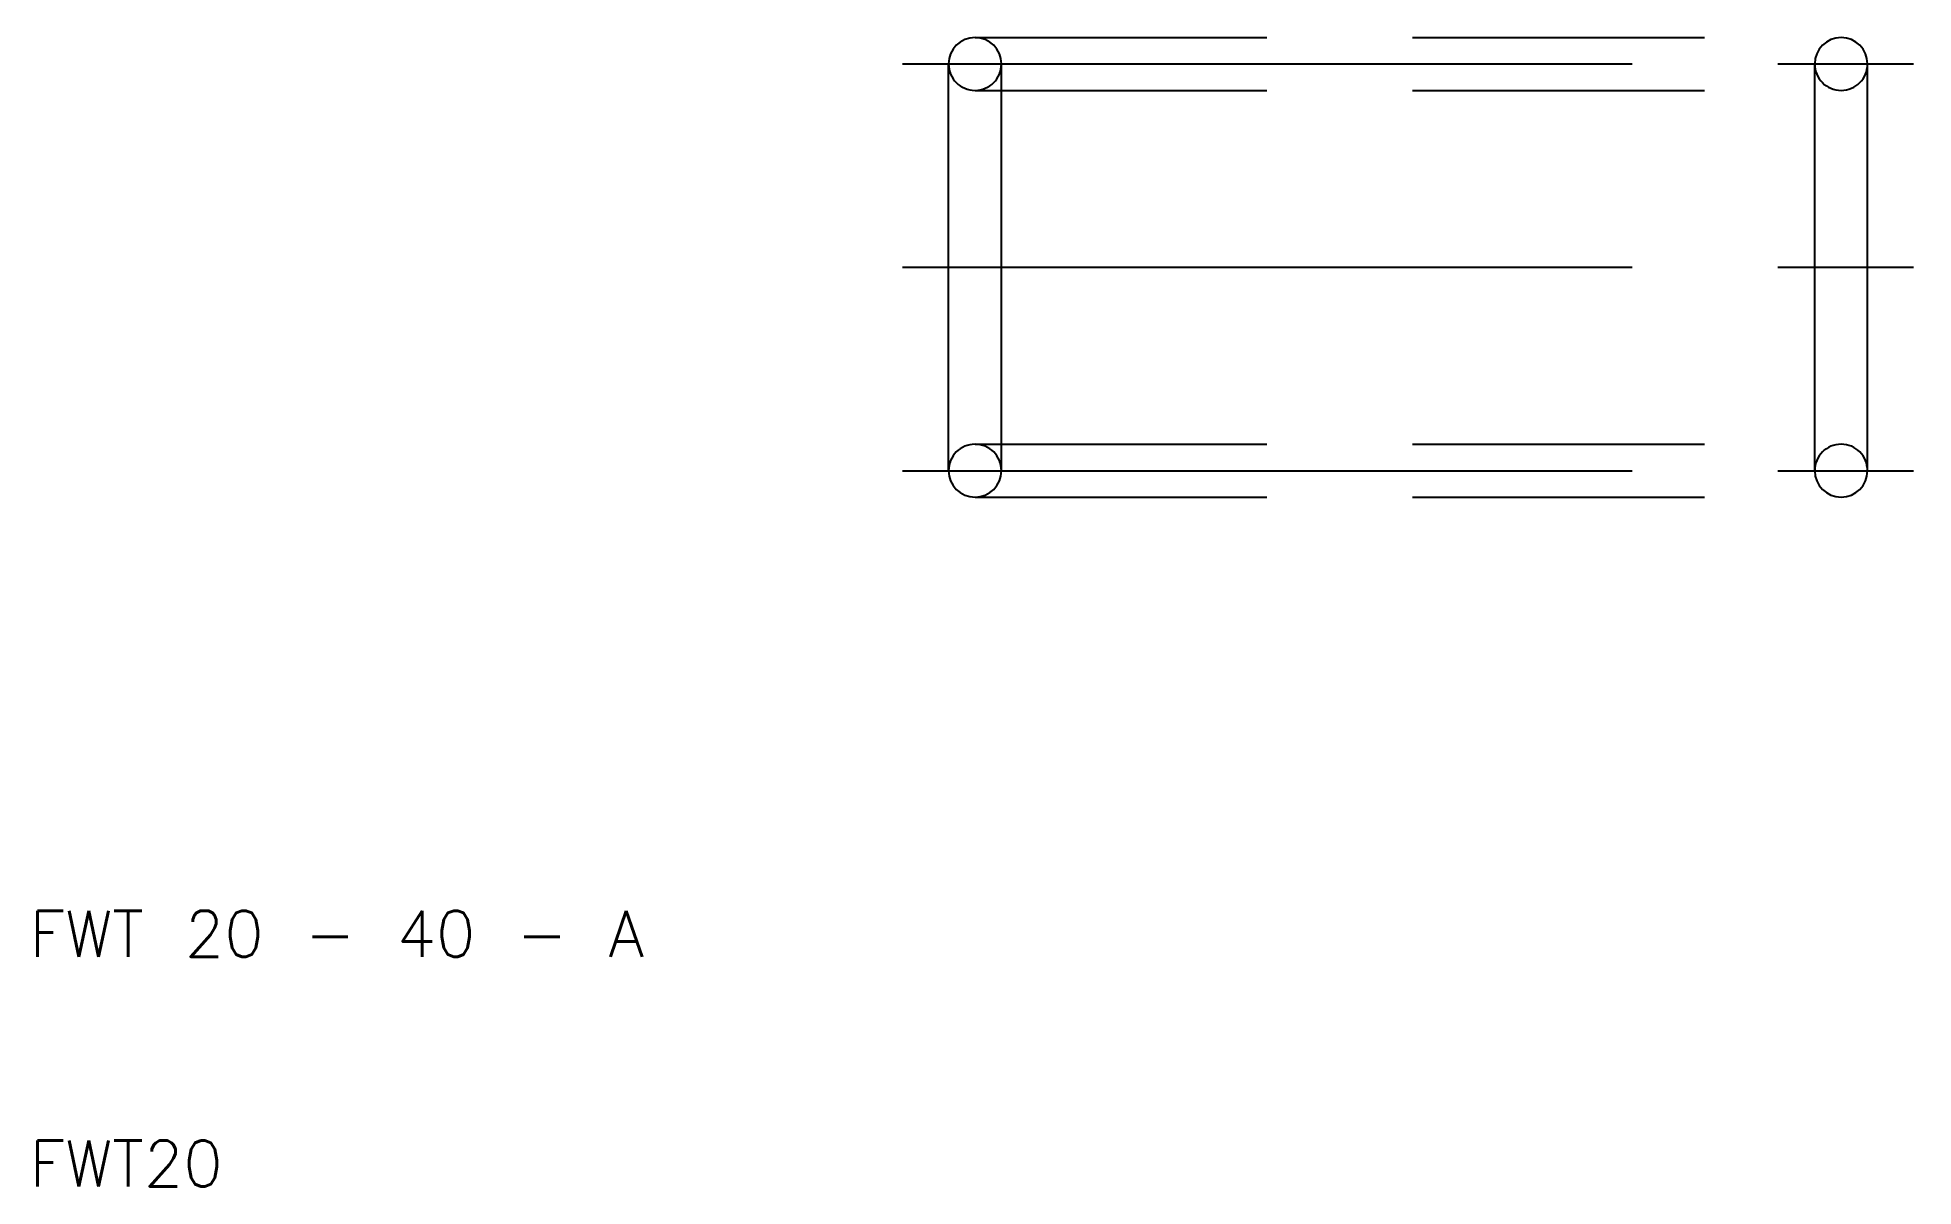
# Model space of a CAD drawing. Extents: x 10.3 to 92, y 10 to 60.
import ezdxf

# ---------------------------------------------------------------- set-up
doc = ezdxf.new("R2010")
doc.units = 0
doc.linetypes.add('CENTER', pattern=[50.8, 31.75, -6.35, 6.35, -6.35])
doc.linetypes.add('DASHED', pattern=[19.05, 12.7, -6.35])
doc.layers.get('0').update_dxf_attribs({"linetype": 'CONTINUOUS'})
doc.layers.add('CENTER', color=1, linetype='CENTER')
doc.styles.get("Standard").update_dxf_attribs({"font": 'txt.shx'})

msp = doc.modelspace()

# ---------------------------------------------------------------- linework, layer by layer
at = {"color": 3, "linetype": 'DASHED'}
for p, q in [((51.15, 60), (88.85, 60)), ((51.15, 57.7), (88.85, 57.7)), ((51.15, 42.3), (88.85, 42.3)), ((51.15, 40), (88.85, 40))]:
    msp.add_line(p, q, dxfattribs=at)
for p, q in [((50, 41.15), (50, 58.85)), ((52.3, 41.15), (52.3, 58.85)), ((87.7, 41.15), (87.7, 58.85)), ((90, 41.15), (90, 58.85))]:
    msp.add_line(p, q)
for centre, start, end in [((51.15, 58.85), 0, 180), ((88.85, 58.85), 0, 180), ((51.15, 41.15), 180, 0), ((88.85, 41.15), 180, 0)]:
    msp.add_arc(centre, 1.15, start, end)
for centre, start, end in [((51.15, 58.85), 180, 0), ((88.85, 58.85), 180, 0), ((51.15, 41.15), 0, 180), ((88.85, 41.15), 0, 180)]:
    msp.add_arc(centre, 1.15, start, end, dxfattribs=at)
at = {"layer": 'CENTER'}
for p, q in [((48, 58.85), (92, 58.85)), ((48, 50), (92, 50)), ((48, 41.15), (92, 41.15))]:
    msp.add_line(p, q, dxfattribs=at)

# ---------------------------------------------------------------- texts
for s, p in [('FWT 20 - 40 - A', (10, 20)), ('FWT20', (10, 10))]:
    msp.add_text(s, height=2).set_placement(p)

doc.saveas('drawing.dxf')
